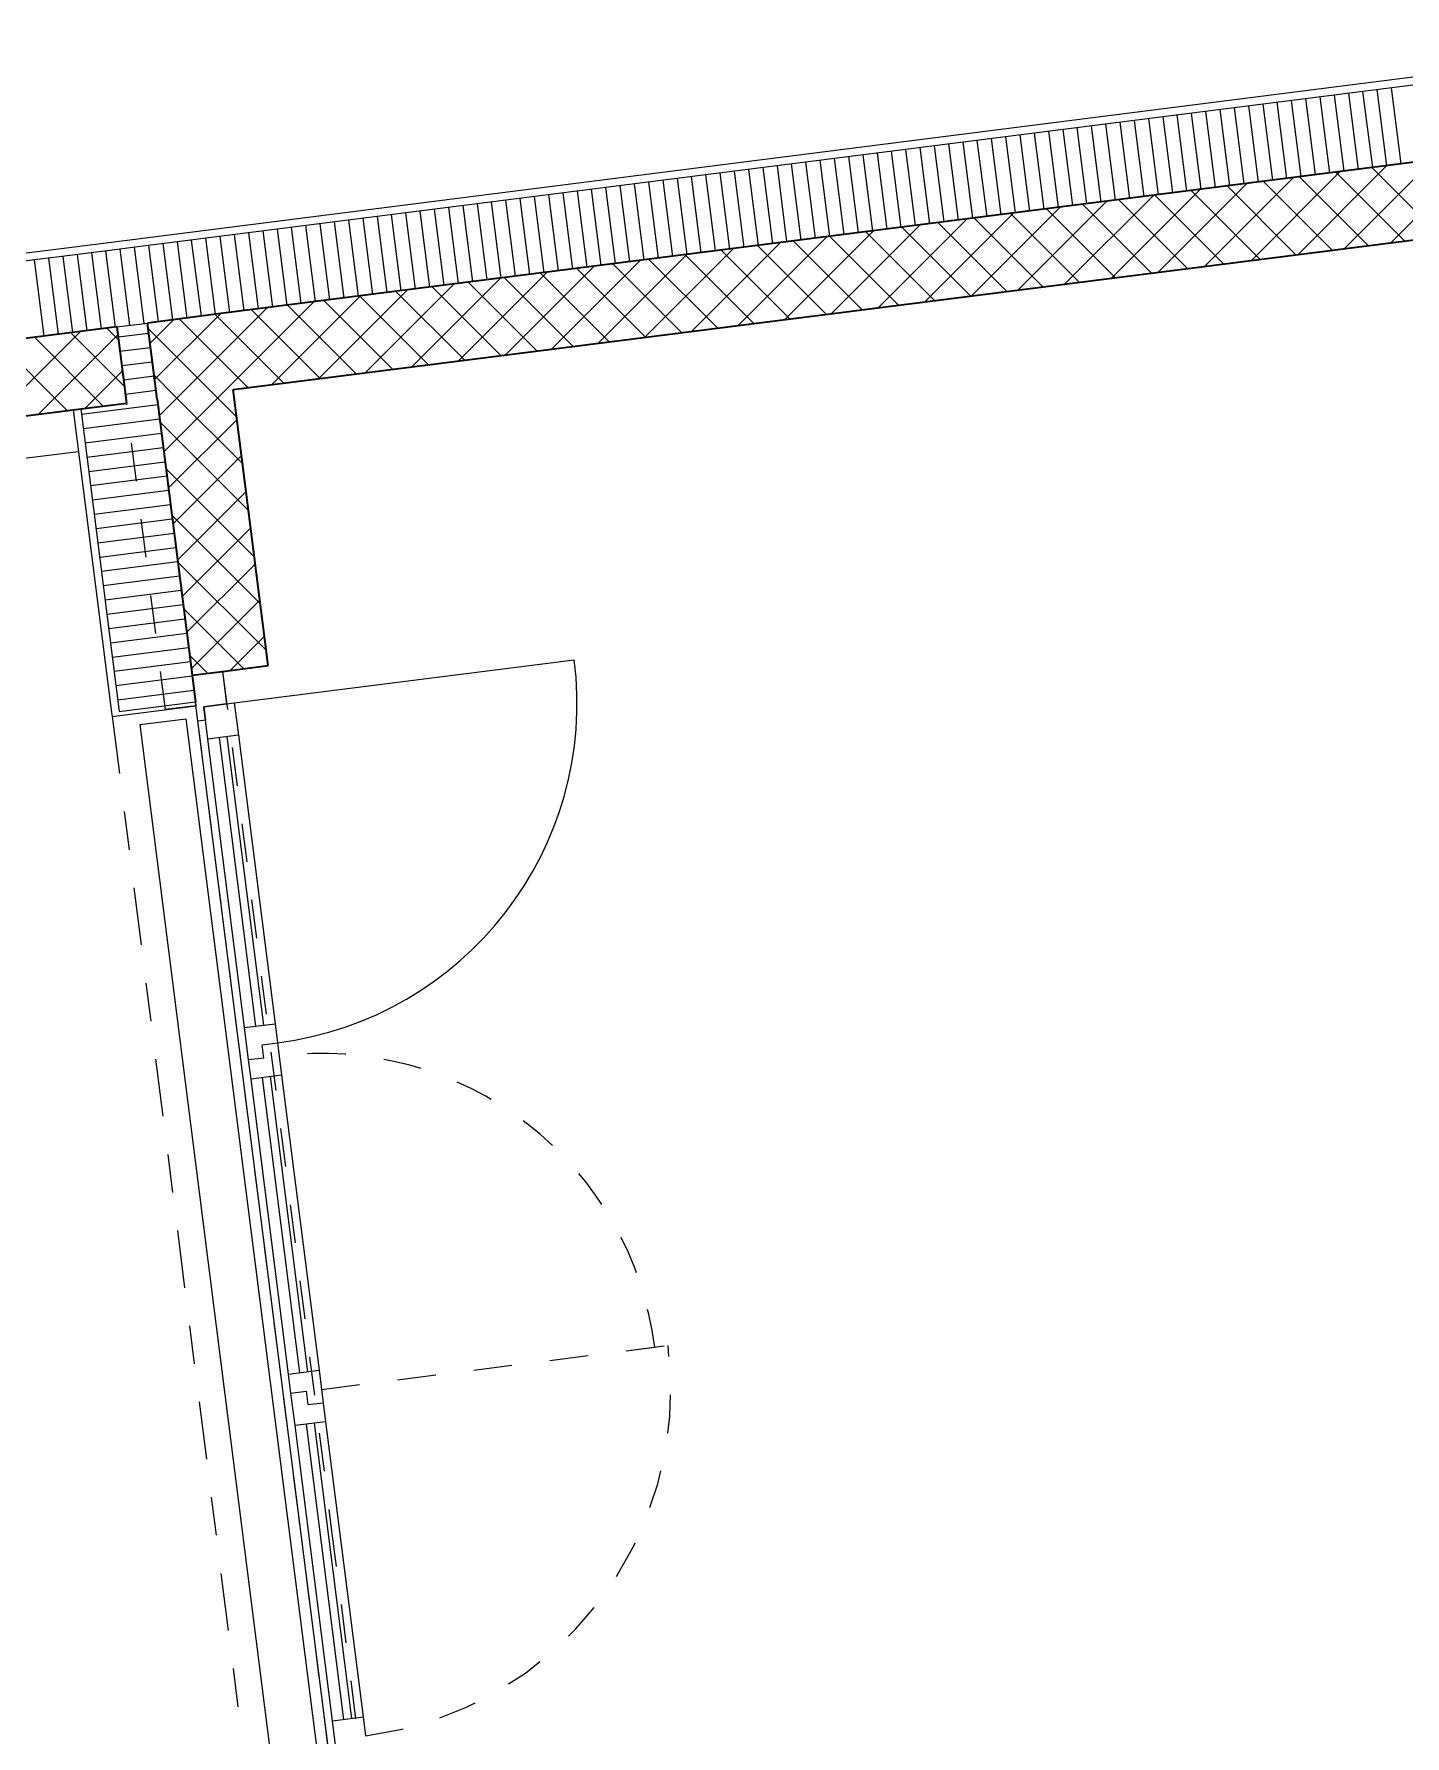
# Model space of a CAD drawing. Header units: metres. Extents: x 2713679.5 to 2713747.3, y 1226017.1 to 1226104.2.
# Drawn here: x 2713683.011 to 2713686.581, y 1226089.789 to 1226094.222 of the extents above; entities that cross this region are included whole.
import ezdxf

# ---------------------------------------------------------------- set-up
doc = ezdxf.new("R2010")
doc.units = ezdxf.units.M
doc.header["$MEASUREMENT"] = 0
doc.linetypes.add('Strich 2_1mm', pattern=[0.15, 0.1, -0.05])
doc.linetypes.add('Strichpunkt 3_1_1mm Achsen', pattern=[0.25, 0.15, -0.05, 0, -0.05])
doc.layers.add('plangrafiken', color=251, linetype='Continuous')
doc.layers.add('waende_stuetzen', color=250, linetype='Continuous')

msp = doc.modelspace()

# ---------------------------------------------------------------- linework, layer by layer
at = {"layer": 'plangrafiken', "color": 7, "linetype": 'Strichpunkt 3_1_1mm Achsen', "lineweight": 18}
msp.add_line((2713683.1271, 1226093.1346), (2713680.3791, 1226092.7858), dxfattribs=at)
at = {"layer": 'plangrafiken', "color": 7, "linetype": 'Continuous', "lineweight": 13}
for p, q in [((2713683.2878, 1226092.4241), (2713683.4068, 1226092.4392)), ((2713683.7398, 1226088.8627), (2713683.2878, 1226092.4241)), ((2713683.4068, 1226092.4392), (2713683.8588, 1226088.8778))]:
    msp.add_line(p, q, dxfattribs=at)
at = {"layer": 'waende_stuetzen', "color": 7, "linetype": 'Continuous', "lineweight": 18}
for p, q in [((2713687.4898, 1226094.2225), (2713683.1992, 1226093.678)), ((2713687.4229, 1226094.1938), (2713683.2811, 1226093.6682)), ((2713683.1992, 1226093.678), (2713682.6933, 1226093.6138)), ((2713683.2018, 1226093.6581), (2713682.7653, 1226093.6027)), ((2713683.2811, 1226093.6682), (2713683.2018, 1226093.6581)), ((2713683.1132, 1226093.2437), (2713683.1331, 1226093.2462)), ((2713683.1132, 1226093.2437), (2713683.2133, 1226092.455)), ((2713683.1331, 1226093.2462), (2713683.2332, 1226092.4575)), ((2713683.2133, 1226092.455), (2713683.2146, 1226092.4451)), ((2713683.2146, 1226092.4451), (2713683.2344, 1226092.4476)), ((2713683.2332, 1226092.4575), (2713683.4316, 1226092.4827)), ((2713683.2344, 1226092.4476), (2713683.4328, 1226092.4728)), ((2713683.4316, 1226092.4827), (2713683.4328, 1226092.4728))]:
    msp.add_line(p, q, dxfattribs=at)
at = {"layer": 'waende_stuetzen', "color": 18, "linetype": 'Continuous', "lineweight": 0, "true_color": 0x000000}
for p, q in [((2713686.5457, 1226094.0825), (2713686.5709, 1226093.8841)), ((2713686.2109, 1226094.04), (2713686.2361, 1226093.8416)), ((2713686.2481, 1226094.0447), (2713686.2733, 1226093.8463)), ((2713686.2853, 1226094.0494), (2713686.3105, 1226093.851)), ((2713686.3225, 1226094.0542), (2713686.3477, 1226093.8558)), ((2713686.3597, 1226094.0589), (2713686.3849, 1226093.8605)), ((2713686.3969, 1226094.0636), (2713686.4221, 1226093.8652)), ((2713686.4341, 1226094.0683), (2713686.4593, 1226093.8699)), ((2713686.4713, 1226094.0731), (2713686.4965, 1226093.8746)), ((2713686.5085, 1226094.0778), (2713686.5337, 1226093.8794)), ((2713685.8761, 1226093.9975), (2713685.9013, 1226093.7991)), ((2713685.9133, 1226094.0022), (2713685.9385, 1226093.8038)), ((2713685.9505, 1226094.007), (2713685.9757, 1226093.8085)), ((2713685.9877, 1226094.0117), (2713686.0129, 1226093.8133)), ((2713686.0249, 1226094.0164), (2713686.0501, 1226093.818)), ((2713686.0621, 1226094.0211), (2713686.0873, 1226093.8227)), ((2713686.0993, 1226094.0258), (2713686.1245, 1226093.8274)), ((2713686.1365, 1226094.0306), (2713686.1617, 1226093.8322)), ((2713686.1737, 1226094.0353), (2713686.1989, 1226093.8369)), ((2713685.5041, 1226093.9503), (2713685.5293, 1226093.7519)), ((2713685.5413, 1226093.955), (2713685.5665, 1226093.7566)), ((2713685.5785, 1226093.9597), (2713685.6037, 1226093.7613)), ((2713685.6157, 1226093.9645), (2713685.6409, 1226093.7661)), ((2713685.6529, 1226093.9692), (2713685.6781, 1226093.7708)), ((2713685.6901, 1226093.9739), (2713685.7153, 1226093.7755)), ((2713685.7273, 1226093.9786), (2713685.7525, 1226093.7802)), ((2713685.7645, 1226093.9834), (2713685.7897, 1226093.7849)), ((2713685.8017, 1226093.9881), (2713685.8269, 1226093.7897)), ((2713685.8389, 1226093.9928), (2713685.8641, 1226093.7944)), ((2713685.1693, 1226093.9078), (2713685.1945, 1226093.7094)), ((2713685.2065, 1226093.9125), (2713685.2317, 1226093.7141)), ((2713685.2437, 1226093.9173), (2713685.2689, 1226093.7188)), ((2713685.2809, 1226093.922), (2713685.3061, 1226093.7236)), ((2713685.3181, 1226093.9267), (2713685.3433, 1226093.7283)), ((2713685.3553, 1226093.9314), (2713685.3805, 1226093.733)), ((2713685.3925, 1226093.9361), (2713685.4177, 1226093.7377)), ((2713685.4297, 1226093.9409), (2713685.4549, 1226093.7425)), ((2713685.4669, 1226093.9456), (2713685.4921, 1226093.7472)), ((2713686.5458, 1226093.6793), (2713686.7767, 1226093.9102)), ((2713684.8345, 1226093.8653), (2713684.8596, 1226093.6669)), ((2713684.8717, 1226093.87), (2713684.8968, 1226093.6716)), ((2713684.9089, 1226093.8748), (2713684.934, 1226093.6764)), ((2713684.9461, 1226093.8795), (2713684.9712, 1226093.6811)), ((2713684.9833, 1226093.8842), (2713685.0084, 1226093.6858)), ((2713685.0205, 1226093.8889), (2713685.0456, 1226093.6905)), ((2713685.0577, 1226093.8936), (2713685.0828, 1226093.6952)), ((2713685.0949, 1226093.8984), (2713685.1201, 1226093.7)), ((2713685.1321, 1226093.9031), (2713685.1573, 1226093.7047)), ((2713686.1814, 1226093.633), (2713686.4123, 1226093.864)), ((2713686.3029, 1226093.6485), (2713686.5338, 1226093.8794)), ((2713686.5799, 1226093.6836), (2713686.401, 1226093.8625)), ((2713686.4243, 1226093.6639), (2713686.6553, 1226093.8948)), ((2713686.674, 1226093.6956), (2713686.4951, 1226093.8745)), ((2713684.4624, 1226093.8181), (2713684.4876, 1226093.6197)), ((2713684.4996, 1226093.8228), (2713684.5248, 1226093.6244)), ((2713684.5368, 1226093.8276), (2713684.562, 1226093.6291)), ((2713684.574, 1226093.8323), (2713684.5992, 1226093.6339)), ((2713684.6113, 1226093.837), (2713684.6364, 1226093.6386)), ((2713684.6485, 1226093.8417), (2713684.6736, 1226093.6433)), ((2713684.6857, 1226093.8464), (2713684.7108, 1226093.648)), ((2713684.7229, 1226093.8512), (2713684.748, 1226093.6528)), ((2713684.7601, 1226093.8559), (2713684.7852, 1226093.6575)), ((2713684.7973, 1226093.8606), (2713684.8224, 1226093.6622)), ((2713685.8169, 1226093.5868), (2713686.0478, 1226093.8177)), ((2713685.9384, 1226093.6022), (2713686.1693, 1226093.8331)), ((2713686.0599, 1226093.6176), (2713686.2908, 1226093.8485)), ((2713686.2975, 1226093.6478), (2713686.1186, 1226093.8267)), ((2713686.3916, 1226093.6597), (2713686.2127, 1226093.8386)), ((2713686.4857, 1226093.6717), (2713686.3068, 1226093.8506)), ((2713684.1276, 1226093.7756), (2713684.1528, 1226093.5772)), ((2713684.1648, 1226093.7803), (2713684.19, 1226093.5819)), ((2713684.202, 1226093.7851), (2713684.2272, 1226093.5867)), ((2713684.2392, 1226093.7898), (2713684.2644, 1226093.5914)), ((2713684.2764, 1226093.7945), (2713684.3016, 1226093.5961)), ((2713684.3136, 1226093.7992), (2713684.3388, 1226093.6008)), ((2713684.3508, 1226093.8039), (2713684.376, 1226093.6055)), ((2713684.388, 1226093.8087), (2713684.4132, 1226093.6103)), ((2713684.4252, 1226093.8134), (2713684.4504, 1226093.615)), ((2713685.574, 1226093.556), (2713685.8049, 1226093.7869)), ((2713685.6954, 1226093.5714), (2713685.9264, 1226093.8023)), ((2713685.921, 1226093.6), (2713685.7421, 1226093.7789)), ((2713686.0151, 1226093.612), (2713685.8362, 1226093.7909)), ((2713686.1093, 1226093.6239), (2713685.9304, 1226093.8028)), ((2713686.2034, 1226093.6358), (2713686.0245, 1226093.8147)), ((2713683.7556, 1226093.7284), (2713683.7808, 1226093.53)), ((2713683.7928, 1226093.7331), (2713683.818, 1226093.5347)), ((2713683.83, 1226093.7379), (2713683.8552, 1226093.5394)), ((2713683.8672, 1226093.7426), (2713683.8924, 1226093.5442)), ((2713683.9044, 1226093.7473), (2713683.9296, 1226093.5489)), ((2713683.9416, 1226093.752), (2713683.9668, 1226093.5536)), ((2713683.9788, 1226093.7567), (2713684.004, 1226093.5583)), ((2713684.016, 1226093.7615), (2713684.0412, 1226093.563)), ((2713684.0532, 1226093.7662), (2713684.0784, 1226093.5678)), ((2713684.0904, 1226093.7709), (2713684.1156, 1226093.5725)), ((2713685.2095, 1226093.5097), (2713685.4404, 1226093.7406)), ((2713685.331, 1226093.5251), (2713685.5619, 1226093.756)), ((2713685.5445, 1226093.5522), (2713685.3656, 1226093.7311)), ((2713685.4525, 1226093.5405), (2713685.6834, 1226093.7715)), ((2713685.6387, 1226093.5642), (2713685.4598, 1226093.7431)), ((2713685.7328, 1226093.5761), (2713685.5539, 1226093.755)), ((2713685.8269, 1226093.5881), (2713685.648, 1226093.767)), ((2713683.4208, 1226093.6859), (2713683.446, 1226093.4875)), ((2713683.458, 1226093.6906), (2713683.4832, 1226093.4922)), ((2713683.4952, 1226093.6954), (2713683.5204, 1226093.497)), ((2713683.5324, 1226093.7001), (2713683.5576, 1226093.5017)), ((2713683.5696, 1226093.7048), (2713683.5948, 1226093.5064)), ((2713683.6068, 1226093.7095), (2713683.632, 1226093.5111)), ((2713683.644, 1226093.7142), (2713683.6692, 1226093.5158)), ((2713683.6812, 1226093.719), (2713683.7064, 1226093.5206)), ((2713683.7184, 1226093.7237), (2713683.7436, 1226093.5253)), ((2713684.8451, 1226093.4635), (2713685.076, 1226093.6944)), ((2713684.9665, 1226093.4789), (2713685.1975, 1226093.7098)), ((2713685.168, 1226093.5044), (2713684.9891, 1226093.6833)), ((2713685.2622, 1226093.5164), (2713685.0833, 1226093.6953)), ((2713685.088, 1226093.4943), (2713685.3189, 1226093.7252)), ((2713685.3563, 1226093.5283), (2713685.1774, 1226093.7072)), ((2713685.4504, 1226093.5403), (2713685.2715, 1226093.7192)), ((2713683.086, 1226093.6434), (2713683.1112, 1226093.445)), ((2713683.1232, 1226093.6482), (2713683.1484, 1226093.4497)), ((2713683.1604, 1226093.6529), (2713683.1856, 1226093.4545)), ((2713683.1976, 1226093.6576), (2713683.2228, 1226093.4592)), ((2713683.2348, 1226093.6623), (2713683.26, 1226093.4639)), ((2713683.272, 1226093.667), (2713683.2972, 1226093.4686)), ((2713683.3092, 1226093.6718), (2713683.3344, 1226093.4733)), ((2713683.3464, 1226093.6765), (2713683.3716, 1226093.4781)), ((2713683.3836, 1226093.6812), (2713683.4088, 1226093.4828)), ((2713684.4806, 1226093.4172), (2713684.7115, 1226093.6481)), ((2713684.6021, 1226093.4326), (2713684.833, 1226093.6635)), ((2713684.8857, 1226093.4686), (2713684.7068, 1226093.6475)), ((2713684.7236, 1226093.448), (2713684.9545, 1226093.679)), ((2713684.9798, 1226093.4806), (2713684.8009, 1226093.6595)), ((2713685.0739, 1226093.4925), (2713684.895, 1226093.6714)), ((2713683.0116, 1226093.634), (2713683.0368, 1226093.4356)), ((2713683.0488, 1226093.6387), (2713683.074, 1226093.4403)), ((2713684.1162, 1226093.371), (2713684.3471, 1226093.6019)), ((2713684.2377, 1226093.3864), (2713684.4686, 1226093.6173)), ((2713684.5092, 1226093.4208), (2713684.3303, 1226093.5997)), ((2713684.3591, 1226093.4018), (2713684.59, 1226093.6327)), ((2713684.6033, 1226093.4328), (2713684.4244, 1226093.6117)), ((2713684.6974, 1226093.4447), (2713684.5185, 1226093.6236)), ((2713684.7916, 1226093.4567), (2713684.6127, 1226093.6356)), ((2713683.7517, 1226093.3247), (2713683.9826, 1226093.5556)), ((2713683.8732, 1226093.3401), (2713684.1041, 1226093.571)), ((2713684.1327, 1226093.3731), (2713683.9538, 1226093.552)), ((2713683.9947, 1226093.3555), (2713684.2256, 1226093.5864)), ((2713684.2268, 1226093.385), (2713684.0479, 1226093.5639)), ((2713684.321, 1226093.3969), (2713684.1421, 1226093.5758)), ((2713684.4151, 1226093.4089), (2713684.2362, 1226093.5878)), ((2713683.5159, 1226093.4071), (2713683.6182, 1226093.5094)), ((2713683.5278, 1226093.3129), (2713683.7397, 1226093.5248)), ((2713683.6302, 1226093.3093), (2713683.8611, 1226093.5402)), ((2713683.8503, 1226093.3372), (2713683.6714, 1226093.5161)), ((2713683.9445, 1226093.3492), (2713683.7656, 1226093.5281)), ((2713684.0386, 1226093.3611), (2713683.8597, 1226093.54)), ((2713683.3131, 1226093.4164), (2713683.3752, 1226093.4785)), ((2713683.325, 1226093.3223), (2713683.4967, 1226093.4939)), ((2713683.5236, 1226093.3457), (2713683.3891, 1226093.4803)), ((2713683.5082, 1226093.4672), (2713683.4832, 1226093.4922)), ((2713683.6621, 1226093.3133), (2713683.5082, 1226093.4672)), ((2713683.7562, 1226093.3253), (2713683.5773, 1226093.5042)), ((2713682.9013, 1226093.2168), (2713683.1322, 1226093.4477)), ((2713683.0974, 1226093.2417), (2713682.9185, 1226093.4206)), ((2713683.1915, 1226093.2536), (2713683.0126, 1226093.4325)), ((2713683.0228, 1226093.2322), (2713683.2296, 1226093.439)), ((2713683.2466, 1226093.3045), (2713683.1067, 1226093.4445)), ((2713683.2312, 1226093.426), (2713683.2008, 1226093.4564)), ((2713683.2303, 1226093.4334), (2713683.3096, 1226093.4434)), ((2713683.4739, 1226093.2894), (2713683.3082, 1226093.4551)), ((2713683.235, 1226093.3962), (2713683.3144, 1226093.4062)), ((2713683.3873, 1226093.2785), (2713683.5159, 1226093.4071)), ((2713683.1443, 1226093.2476), (2713683.2415, 1226093.3448)), ((2713683.2397, 1226093.359), (2713683.3191, 1226093.369)), ((2713683.2444, 1226093.3218), (2713683.3238, 1226093.3318)), ((2713683.3797, 1226093.2775), (2713683.3236, 1226093.3337)), ((2713683.568, 1226093.3014), (2713683.5236, 1226093.3457)), ((2713683.2492, 1226093.2846), (2713683.3285, 1226093.2946)), ((2713683.3489, 1226093.134), (2713683.5088, 1226093.2939)), ((2713683.5391, 1226093.2242), (2713683.4739, 1226093.2894)), ((2713683.5088, 1226093.2939), (2713683.5278, 1226093.3129)), ((2713683.1348, 1226093.2322), (2713683.3333, 1226093.2574)), ((2713683.337, 1226093.2282), (2713683.3873, 1226093.2785)), ((2713683.5545, 1226093.1028), (2713683.3797, 1226093.2775)), ((2713683.1396, 1226093.195), (2713683.338, 1226093.2202)), ((2713683.5699, 1226092.9813), (2713683.339, 1226093.2122)), ((2713683.3609, 1226093.0399), (2713683.5398, 1226093.2188)), ((2713683.1443, 1226093.1578), (2713683.3427, 1226093.183)), ((2713683.149, 1226093.1206), (2713683.3474, 1226093.1458)), ((2713683.1537, 1226093.0834), (2713683.3521, 1226093.1086)), ((2713683.3728, 1226092.9458), (2713683.5517, 1226093.1247)), ((2713683.1584, 1226093.0462), (2713683.3569, 1226093.0714)), ((2713683.5853, 1226092.8598), (2713683.3544, 1226093.0907)), ((2713683.1632, 1226093.009), (2713683.3616, 1226093.0342)), ((2713683.3847, 1226092.8517), (2713683.5636, 1226093.0306)), ((2713683.1679, 1226092.9718), (2713683.3663, 1226092.997)), ((2713683.1726, 1226092.9346), (2713683.371, 1226092.9598)), ((2713683.6007, 1226092.7383), (2713683.3698, 1226092.9692)), ((2713683.3967, 1226092.7575), (2713683.5756, 1226092.9364)), ((2713683.1773, 1226092.8974), (2713683.3757, 1226092.9226)), ((2713683.1821, 1226092.8602), (2713683.3805, 1226092.8854)), ((2713683.1868, 1226092.823), (2713683.3852, 1226092.8482)), ((2713683.6162, 1226092.6168), (2713683.3852, 1226092.8477)), ((2713683.4086, 1226092.6634), (2713683.5875, 1226092.8423)), ((2713683.1915, 1226092.7858), (2713683.3899, 1226092.811)), ((2713683.1962, 1226092.7486), (2713683.3946, 1226092.7738)), ((2713683.2009, 1226092.7114), (2713683.3993, 1226092.7366)), ((2713683.5576, 1226092.5693), (2713683.4007, 1226092.7262)), ((2713683.4206, 1226092.5693), (2713683.5995, 1226092.7482)), ((2713683.2057, 1226092.6742), (2713683.4041, 1226092.6994)), ((2713683.2104, 1226092.637), (2713683.4088, 1226092.6622)), ((2713683.2151, 1226092.5998), (2713683.4135, 1226092.625)), ((2713683.5221, 1226092.5648), (2713683.6114, 1226092.6541)), ((2713683.2198, 1226092.5626), (2713683.4182, 1226092.5878)), ((2713683.4635, 1226092.5573), (2713683.4161, 1226092.6048)), ((2713683.2245, 1226092.5254), (2713683.423, 1226092.5506)), ((2713683.2293, 1226092.4882), (2713683.4277, 1226092.5134))]:
    msp.add_line(p, q, dxfattribs=at)
at = {"layer": 'waende_stuetzen', "color": 7, "linetype": 'Continuous', "lineweight": 35}
for p, q in [((2713687.4481, 1226093.9954), (2713683.5047, 1226093.495)), ((2713683.5299, 1226093.2966), (2713687.4733, 1226093.797)), ((2713683.5047, 1226093.495), (2713683.3063, 1226093.4698)), ((2713683.3315, 1226093.2714), (2713683.3063, 1226093.4698)), ((2713683.2269, 1226093.4597), (2713682.7904, 1226093.4043)), ((2713683.2269, 1226093.4597), (2713683.2521, 1226093.2613)), ((2713683.6212, 1226092.5773), (2713683.5299, 1226093.2966)), ((2713682.8156, 1226093.2059), (2713683.2521, 1226093.2613)), ((2713683.3315, 1226093.2714), (2713683.4228, 1226092.5521)), ((2713683.5021, 1226092.5622), (2713683.6212, 1226092.5773)), ((2713683.4228, 1226092.5521), (2713683.5021, 1226092.5622)), ((2713683.4228, 1226092.5521), (2713683.4316, 1226092.4827))]:
    msp.add_line(p, q, dxfattribs=at)
at = {"layer": 'waende_stuetzen', "color": 7, "linetype": 'Strich 2_1mm', "lineweight": 13}
for p, q in [((2713683.2269, 1226093.4597), (2713683.3063, 1226093.4698)), ((2713683.3063, 1226093.4698), (2713683.4228, 1226092.5521)), ((2713683.3535, 1226092.4627), (2713683.2269, 1226093.4597)), ((2713683.5021, 1226092.5622), (2713683.7854, 1226090.3301)), ((2713683.4328, 1226092.4728), (2713683.3535, 1226092.4627)), ((2713683.6997, 1226090.3696), (2713683.4328, 1226092.4728)), ((2713683.7596, 1226090.6923), (2713684.6624, 1226090.8068)), ((2713683.7596, 1226090.6923), (2713684.6276, 1226090.8024)), ((2713683.8294, 1226089.3478), (2713683.6997, 1226090.3696)), ((2713683.7854, 1226090.3301), (2713683.8987, 1226089.4373))]:
    msp.add_line(p, q, dxfattribs=at)
at = {"layer": 'waende_stuetzen', "color": 7, "linetype": 'Continuous', "lineweight": 13}
for p, q in [((2713683.5327, 1226092.4804), (2713684.4181, 1226092.5928)), ((2713683.4379, 1226092.4331), (2713683.4228, 1226092.5521)), ((2713683.5021, 1226092.5622), (2713683.5128, 1226092.4779)), ((2713683.4533, 1226092.4703), (2713683.5327, 1226092.4804)), ((2713683.5128, 1226092.4779), (2713683.4533, 1226092.4703)), ((2713683.4533, 1226092.4703), (2713683.4577, 1226092.4356)), ((2713683.464, 1226092.386), (2713683.4533, 1226092.4703)), ((2713683.5327, 1226092.4804), (2713683.5434, 1226092.3961)), ((2713683.4577, 1226092.4356), (2713683.4379, 1226092.4331)), ((2713683.8873, 1226088.8915), (2713683.4379, 1226092.4331)), ((2713683.5434, 1226092.3961), (2713683.464, 1226092.386)), ((2713683.5594, 1226091.6345), (2713683.464, 1226092.386)), ((2713683.5891, 1226091.6383), (2713683.4938, 1226092.3898)), ((2713683.5136, 1226092.3923), (2713683.609, 1226091.6408)), ((2713683.5434, 1226092.3961), (2713683.6387, 1226091.6446)), ((2713683.5594, 1226091.6345), (2713683.6387, 1226091.6446)), ((2713683.6387, 1226091.6446), (2713683.645, 1226091.595)), ((2713683.5701, 1226091.5502), (2713683.5594, 1226091.6345)), ((2713683.6053, 1226091.59), (2713683.645, 1226091.595)), ((2713683.6097, 1226091.5553), (2713683.6053, 1226091.59)), ((2713683.645, 1226091.595), (2713683.6557, 1226091.5107)), ((2713683.6097, 1226091.5553), (2713683.5701, 1226091.5502)), ((2713683.5764, 1226091.5006), (2713683.5701, 1226091.5502)), ((2713683.6557, 1226091.5107), (2713683.5764, 1226091.5006)), ((2713683.6739, 1226090.7318), (2713683.5764, 1226091.5006)), ((2713683.7037, 1226090.7356), (2713683.6061, 1226091.5044)), ((2713683.626, 1226091.5069), (2713683.7235, 1226090.7381)), ((2713683.6557, 1226091.5107), (2713683.7533, 1226090.7419)), ((2713683.6739, 1226090.7318), (2713683.7533, 1226090.7419)), ((2713683.6802, 1226090.6822), (2713683.6739, 1226090.7318)), ((2713683.7533, 1226090.7419), (2713683.764, 1226090.6575)), ((2713683.6802, 1226090.6822), (2713683.7199, 1226090.6872)), ((2713683.6909, 1226090.5979), (2713683.6802, 1226090.6822)), ((2713683.7199, 1226090.6872), (2713683.7243, 1226090.6525)), ((2713683.7243, 1226090.6525), (2713683.764, 1226090.6575)), ((2713683.764, 1226090.6575), (2713683.7703, 1226090.6079)), ((2713683.7703, 1226090.6079), (2713683.6909, 1226090.5979)), ((2713683.7885, 1226089.829), (2713683.6909, 1226090.5979)), ((2713683.8183, 1226089.8328), (2713683.7207, 1226090.6016)), ((2713683.7405, 1226090.6042), (2713683.8381, 1226089.8353)), ((2713683.7703, 1226090.6079), (2713683.8679, 1226089.8391)), ((2713683.7885, 1226089.829), (2713683.8679, 1226089.8391)), ((2713683.7992, 1226089.7447), (2713683.7885, 1226089.829)), ((2713683.8679, 1226089.8391), (2713683.8742, 1226089.7895))]:
    msp.add_line(p, q, dxfattribs=at)
at = {"layer": 'waende_stuetzen', "color": 7, "linetype": 'Strichpunkt 3_1_1mm Achsen', "lineweight": 13}
msp.add_line((2713683.2146, 1226092.4451), (2713683.6741, 1226088.8241), dxfattribs=at)
at = {"layer": 'waende_stuetzen', "color": 7, "linetype": 'Continuous', "lineweight": 13}
msp.add_arc((2713683.5327, 1226092.4804), 0.8925, 277.2326, 7.2326, dxfattribs=at)
at = {"layer": 'waende_stuetzen', "color": 7, "linetype": 'Strich 2_1mm', "lineweight": 13}
for radius, start, end in [(0.875, 7.2326, 97.2326), (0.91, 277.2326, 7.2326)]:
    msp.add_arc((2713683.7596, 1226090.6923), radius, start, end, dxfattribs=at)

doc.saveas('drawing.dxf')
